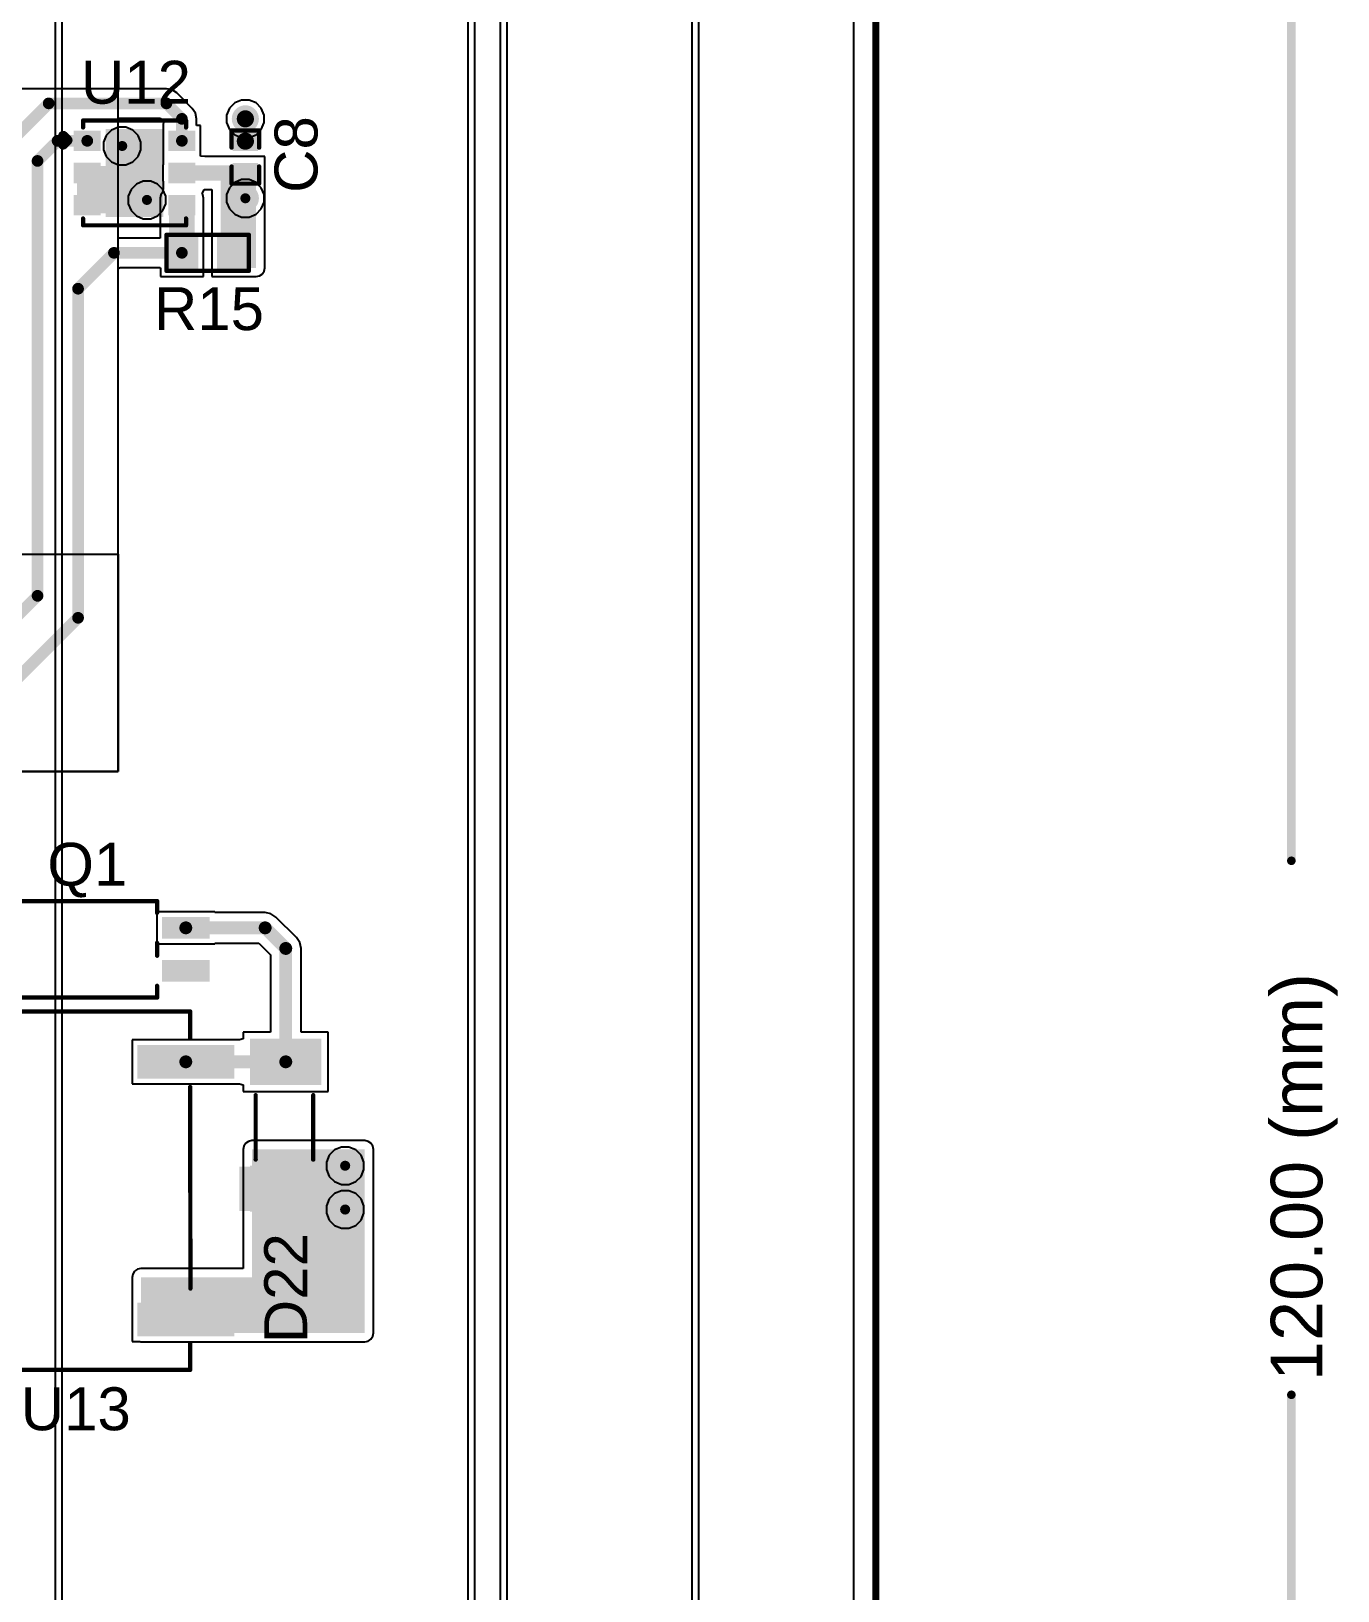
# Model space of a CAD drawing. Header units: millimetres. Extents: x 0 to 6.84, y 0 to 5.18.
# Drawn here: x 5.316 to 6.837, y 1.807 to 3.623 of the extents above; entities that cross this region are included whole.
import ezdxf

# ---------------------------------------------------------------- set-up
doc = ezdxf.new("R2010")
doc.units = ezdxf.units.MM
doc.header["$MEASUREMENT"] = 0
for name, color, linetype in [('BottomLayer', 5, 'Continuous'), ('BottomSolder', 6, 'Continuous'), ('Mechanical2', 216, 'Continuous'), ('TopLayer', 1, 'Continuous'), ('TopOverlay', 2, 'Continuous'), ('TopPaste', 8, 'Continuous'), ('TopSolder', 216, 'Continuous'), ('ViaHoleLayer', 16, 'Continuous')]:
    doc.layers.add(name, color=color, linetype=linetype)
doc.styles.add('Arial', font='', dxfattribs={"height": 0.2})
doc.styles.get('Arial').set_extended_font_data('Arial')

# ---------------------------------------------------------------- blocks, each defined once
blk = doc.blocks.new('G6L_1FDC12_4')
at = {"layer": 'TopLayer'}
for points in [[(0.0803, 0.1343), (0.0803, 0.1657), (0.185, 0.1657), (0.185, 0.1343)], [(-0.185, 0.0343), (-0.185, 0.0657), (-0.0803, 0.0657), (-0.0803, 0.0343)], [(-0.185, -0.1657), (-0.185, -0.1343), (-0.0803, -0.1343), (-0.0803, -0.1657)], [(0.0803, -0.1657), (0.0803, -0.1343), (0.185, -0.1343), (0.185, -0.1657)]]:
    blk.add_hatch(color=1, dxfattribs=at).paths.add_polyline_path(points)
at = {"layer": 'TopPaste'}
for points in [[(0.0803, 0.1343), (0.0803, 0.1657), (0.185, 0.1657), (0.185, 0.1343)], [(-0.185, 0.0343), (-0.185, 0.0657), (-0.0803, 0.0657), (-0.0803, 0.0343)], [(-0.185, -0.1657), (-0.185, -0.1343), (-0.0803, -0.1343), (-0.0803, -0.1657)], [(0.0803, -0.1657), (0.0803, -0.1343), (0.185, -0.1343), (0.185, -0.1657)]]:
    blk.add_hatch(color=8, dxfattribs=at).paths.add_polyline_path(points)
at = {"layer": 'TopSolder'}
for points in [[(0.0763, 0.1303), (0.0763, 0.1697), (0.189, 0.1697), (0.189, 0.1303)], [(-0.189, 0.0303), (-0.189, 0.0697), (-0.0763, 0.0697), (-0.0763, 0.0303)], [(-0.189, -0.1697), (-0.189, -0.1303), (-0.0763, -0.1303), (-0.0763, -0.1697)], [(0.0763, -0.1697), (0.0763, -0.1303), (0.189, -0.1303), (0.189, -0.1697)]]:
    blk.add_hatch(color=216, dxfattribs=at).paths.add_polyline_path(points)
at = {"layer": 'TopOverlay', "const_width": 0.005}
for points in [[(-0.1378, 0.2087), (0.1378, 0.2087)], [(-0.1378, 0.0792), (-0.1378, 0.2087)], [(0.1378, 0.1778), (0.1378, 0.2087)], [(0.1378, 0.1208), (0.138, -0.114)], [(-0.1378, -0.1087), (-0.1378, 0.0208)], [(-0.1378, -0.2087), (-0.1378, -0.1778)], [(0.1378, -0.2087), (0.1378, -0.1778)], [(-0.1378, -0.2087), (0.1378, -0.2087)]]:
    blk.add_lwpolyline(points, dxfattribs=at)
at = {"layer": 'TopOverlay', "const_width": 0.0025}
for points in [[(-0.139, 0.2087, 1), (-0.1365, 0.2087, 1)], [(-0.139, 0.2087, 1), (-0.1365, 0.2087, 1)], [(0.1365, 0.2087, 1), (0.139, 0.2087, 1)], [(0.1365, 0.2087, 1), (0.139, 0.2087, 1)], [(0.1365, 0.1778, 1), (0.139, 0.1778, 1)], [(0.1365, 0.1208, 1), (0.139, 0.1208, 1)], [(-0.139, 0.0792, 1), (-0.1365, 0.0792, 1)], [(-0.139, 0.0208, 1), (-0.1365, 0.0208, 1)], [(-0.139, -0.1087, 1), (-0.1365, -0.1087, 1)], [(0.1368, -0.114, 1), (0.1393, -0.114, 1)], [(-0.139, -0.1778, 1), (-0.1365, -0.1778, 1)], [(0.1365, -0.1778, 1), (0.139, -0.1778, 1)], [(-0.139, -0.2087, 1), (-0.1365, -0.2087, 1)], [(-0.139, -0.2087, 1), (-0.1365, -0.2087, 1)], [(0.1365, -0.2087, 1), (0.139, -0.2087, 1)], [(0.1365, -0.2087, 1), (0.139, -0.2087, 1)]]:
    blk.add_lwpolyline(points, format="xyb", close=True, dxfattribs=at)
blk = doc.blocks.new('HDC2021DEBT_5')
at = {"layer": 'TopLayer'}
for points in [[(-0.0669, 0.0453), (-0.0433, 0.0453), (-0.0433, 0.0295), (-0.0669, 0.0295)], [(-0.0295, 0.0472), (0.0295, 0.0472), (0.0295, -0.0472), (-0.0295, -0.0472)], [(0.0433, 0.0453), (0.0669, 0.0453), (0.0669, 0.0295), (0.0433, 0.0295)], [(-0.0669, 0.0079), (-0.0433, 0.0079), (-0.0433, -0.0079), (-0.0669, -0.0079)], [(0.0433, 0.0079), (0.0669, 0.0079), (0.0669, -0.0079), (0.0433, -0.0079)], [(-0.0669, -0.0295), (-0.0433, -0.0295), (-0.0433, -0.0453), (-0.0669, -0.0453)], [(0.0433, -0.0295), (0.0669, -0.0295), (0.0669, -0.0453), (0.0433, -0.0453)]]:
    blk.add_hatch(color=1, dxfattribs=at).paths.add_polyline_path(points)
at = {"layer": 'TopPaste'}
for points in [[(-0.0669, 0.0453), (-0.0433, 0.0453), (-0.0433, 0.0295), (-0.0669, 0.0295)], [(-0.0295, 0.0472), (0.0295, 0.0472), (0.0295, -0.0472), (-0.0295, -0.0472)], [(0.0433, 0.0453), (0.0669, 0.0453), (0.0669, 0.0295), (0.0433, 0.0295)], [(-0.0669, 0.0079), (-0.0433, 0.0079), (-0.0433, -0.0079), (-0.0669, -0.0079)], [(0.0433, 0.0079), (0.0669, 0.0079), (0.0669, -0.0079), (0.0433, -0.0079)], [(-0.0669, -0.0295), (-0.0433, -0.0295), (-0.0433, -0.0453), (-0.0669, -0.0453)], [(0.0433, -0.0295), (0.0669, -0.0295), (0.0669, -0.0453), (0.0433, -0.0453)]]:
    blk.add_hatch(color=8, dxfattribs=at).paths.add_polyline_path(points)
at = {"layer": 'TopSolder'}
for points in [[(-0.0709, 0.0493), (-0.0393, 0.0493), (-0.0393, 0.0255), (-0.0709, 0.0255)], [(-0.0335, 0.0512), (0.0335, 0.0512), (0.0335, -0.0512), (-0.0335, -0.0512)], [(0.0393, 0.0493), (0.0709, 0.0493), (0.0709, 0.0255), (0.0393, 0.0255)], [(-0.0709, 0.0119), (-0.0393, 0.0119), (-0.0393, -0.0119), (-0.0709, -0.0119)], [(0.0393, 0.0119), (0.0709, 0.0119), (0.0709, -0.0119), (0.0393, -0.0119)], [(-0.0709, -0.0255), (-0.0393, -0.0255), (-0.0393, -0.0493), (-0.0709, -0.0493)], [(0.0393, -0.0255), (0.0709, -0.0255), (0.0709, -0.0493), (0.0393, -0.0493)]]:
    blk.add_hatch(color=216, dxfattribs=at).paths.add_polyline_path(points)
at = {"layer": 'TopOverlay'}
for points, const_width in [([(-0.06, 0.061), (0.06, 0.061)], 0.005), ([(-0.06, 0.053), (-0.06, 0.061)], 0.005), ([(0.06, 0.053), (0.06, 0.061)], 0.005), ([(-0.0831, 0.0431), (-0.0781, 0.0381)], 0.0118), ([(-0.0831, 0.0331), (-0.0831, 0.0431)], 0.0118), ([(-0.0831, 0.0331), (-0.0781, 0.0381)], 0.0118), ([(-0.06, -0.061), (-0.06, -0.053)], 0.005), ([(0.06, -0.061), (0.06, -0.053)], 0.005), ([(-0.06, -0.061), (0.06, -0.061)], 0.005)]:
    blk.add_lwpolyline(points, dxfattribs=dict(at, const_width=const_width))
for points, const_width in [([(-0.0612, 0.061, 1), (-0.0587, 0.061, 1)], 0.0025), ([(-0.0612, 0.061, 1), (-0.0587, 0.061, 1)], 0.0025), ([(-0.0612, 0.053, 1), (-0.0587, 0.053, 1)], 0.0025), ([(0.0587, 0.061, 1), (0.0612, 0.061, 1)], 0.0025), ([(0.0587, 0.061, 1), (0.0612, 0.061, 1)], 0.0025), ([(0.0587, 0.053, 1), (0.0612, 0.053, 1)], 0.0025), ([(-0.0861, 0.0431, 1), (-0.0802, 0.0431, 1)], 0.00591), ([(-0.0861, 0.0431, 1), (-0.0802, 0.0431, 1)], 0.00591), ([(-0.0861, 0.0331, 1), (-0.0802, 0.0331, 1)], 0.00591), ([(-0.0861, 0.0331, 1), (-0.0802, 0.0331, 1)], 0.00591), ([(-0.0811, 0.0381, 1), (-0.0752, 0.0381, 1)], 0.00591), ([(-0.0811, 0.0381, 1), (-0.0752, 0.0381, 1)], 0.00591), ([(-0.0612, -0.053, 1), (-0.0587, -0.053, 1)], 0.0025), ([(0.0587, -0.053, 1), (0.0612, -0.053, 1)], 0.0025), ([(-0.0612, -0.061, 1), (-0.0587, -0.061, 1)], 0.0025), ([(-0.0612, -0.061, 1), (-0.0587, -0.061, 1)], 0.0025), ([(0.0587, -0.061, 1), (0.0612, -0.061, 1)], 0.0025), ([(0.0587, -0.061, 1), (0.0612, -0.061, 1)], 0.0025)]:
    blk.add_lwpolyline(points, format="xyb", close=True, dxfattribs=dict(at, const_width=const_width))
blk = doc.blocks.new('R___0603_44')
at = {"layer": 'TopLayer'}
for points in [[(-0.015, 0.0175), (-0.015, -0.0175), (-0.045, -0.0175), (-0.045, 0.0175)], [(0.045, 0.0175), (0.045, -0.0175), (0.015, -0.0175), (0.015, 0.0175)]]:
    blk.add_hatch(color=1, dxfattribs=at).paths.add_polyline_path(points)
at = {"layer": 'TopPaste'}
for points in [[(-0.015, 0.0175), (-0.015, -0.0175), (-0.045, -0.0175), (-0.045, 0.0175)], [(0.045, 0.0175), (0.045, -0.0175), (0.015, -0.0175), (0.015, 0.0175)]]:
    blk.add_hatch(color=8, dxfattribs=at).paths.add_polyline_path(points)
at = {"layer": 'TopSolder'}
for points in [[(-0.011, 0.0215), (-0.011, -0.0215), (-0.049, -0.0215), (-0.049, 0.0215)], [(0.049, 0.0215), (0.049, -0.0215), (0.011, -0.0215), (0.011, 0.0215)]]:
    blk.add_hatch(color=216, dxfattribs=at).paths.add_polyline_path(points)
at = {"layer": 'TopOverlay', "const_width": 0.005}
for points in [[(0.048, 0.021), (-0.048, 0.021)], [(-0.048, 0.021), (-0.048, -0.021)], [(0.048, 0.021), (0.048, -0.021)], [(0.048, -0.021), (-0.048, -0.021)]]:
    blk.add_lwpolyline(points, dxfattribs=at)
at = {"layer": 'TopOverlay', "const_width": 0.0025}
for points in [[(-0.04925, 0.021, 1), (-0.04675, 0.021, 1)], [(-0.04925, 0.021, 1), (-0.04675, 0.021, 1)], [(0.04675, 0.021, 1), (0.04925, 0.021, 1)], [(0.04675, 0.021, 1), (0.04925, 0.021, 1)], [(-0.04925, -0.021, 1), (-0.04675, -0.021, 1)], [(-0.04925, -0.021, 1), (-0.04675, -0.021, 1)], [(0.04675, -0.021, 1), (0.04925, -0.021, 1)], [(0.04675, -0.021, 1), (0.04925, -0.021, 1)]]:
    blk.add_lwpolyline(points, format="xyb", close=True, dxfattribs=at)
blk = doc.blocks.new('4_SOIC__0_179___4_55___W______56')
at = {"layer": 'TopLayer'}
for points in [[(-0.1518, 0.0335), (-0.1041, 0.0335), (-0.1041, 0.0165), (-0.1518, 0.0165)], [(0.1041, 0.0335), (0.1518, 0.0335), (0.1518, 0.0165), (0.1041, 0.0165)], [(-0.1518, -0.0165), (-0.1041, -0.0165), (-0.1041, -0.0335), (-0.1518, -0.0335)], [(0.1041, -0.0165), (0.1518, -0.0165), (0.1518, -0.0335), (0.1041, -0.0335)]]:
    blk.add_hatch(color=1, dxfattribs=at).paths.add_polyline_path(points)
at = {"layer": 'TopPaste'}
for points in [[(-0.1518, 0.0335), (-0.1041, 0.0335), (-0.1041, 0.0165), (-0.1518, 0.0165)], [(0.1041, 0.0335), (0.1518, 0.0335), (0.1518, 0.0165), (0.1041, 0.0165)], [(-0.1518, -0.0165), (-0.1041, -0.0165), (-0.1041, -0.0335), (-0.1518, -0.0335)], [(0.1041, -0.0165), (0.1518, -0.0165), (0.1518, -0.0335), (0.1041, -0.0335)]]:
    blk.add_hatch(color=8, dxfattribs=at).paths.add_polyline_path(points)
at = {"layer": 'TopSolder'}
for points in [[(-0.1558, 0.0375), (-0.1001, 0.0375), (-0.1001, 0.0125), (-0.1558, 0.0125)], [(0.1001, 0.0375), (0.1558, 0.0375), (0.1558, 0.0125), (0.1001, 0.0125)], [(-0.1558, -0.0125), (-0.1001, -0.0125), (-0.1001, -0.0375), (-0.1558, -0.0375)], [(0.1001, -0.0125), (0.1558, -0.0125), (0.1558, -0.0375), (0.1001, -0.0375)]]:
    blk.add_hatch(color=216, dxfattribs=at).paths.add_polyline_path(points)
at = {"layer": 'TopOverlay', "const_width": 0.005}
for points in [[(-0.0946, 0.0562), (0.0946, 0.0562)], [(-0.0946, 0.0425), (-0.0946, 0.0562)], [(0.0946, 0.0425), (0.0946, 0.0562)], [(-0.163, 0.021), (-0.163, 0.031)], [(-0.163, 0.031), (-0.158, 0.026)], [(-0.163, 0.021), (-0.158, 0.026)], [(-0.0946, -0.0075), (-0.0946, 0.0075)], [(0.0946, -0.0075), (0.0946, 0.0075)], [(-0.0946, -0.0562), (-0.0946, -0.0425)], [(-0.0946, -0.0562), (0.0946, -0.0562)], [(0.0946, -0.0562), (0.0946, -0.0425)]]:
    blk.add_lwpolyline(points, dxfattribs=at)
at = {"layer": 'TopOverlay', "const_width": 0.0025}
for points in [[(-0.0958, 0.0562, 1), (-0.0933, 0.0562, 1)], [(-0.0958, 0.0562, 1), (-0.0933, 0.0562, 1)], [(0.0933, 0.0562, 1), (0.0958, 0.0562, 1)], [(0.0933, 0.0562, 1), (0.0958, 0.0562, 1)], [(-0.0958, 0.0425, 1), (-0.0933, 0.0425, 1)], [(0.0933, 0.0425, 1), (0.0958, 0.0425, 1)], [(-0.1643, 0.031, 1), (-0.1618, 0.031, 1)], [(-0.1643, 0.031, 1), (-0.1618, 0.031, 1)], [(-0.1643, 0.021, 1), (-0.1618, 0.021, 1)], [(-0.1643, 0.021, 1), (-0.1618, 0.021, 1)], [(-0.1593, 0.026, 1), (-0.1568, 0.026, 1)], [(-0.1593, 0.026, 1), (-0.1568, 0.026, 1)], [(-0.0958, 0.0075, 1), (-0.0933, 0.0075, 1)], [(0.0933, 0.0075, 1), (0.0958, 0.0075, 1)], [(-0.0958, -0.0075, 1), (-0.0933, -0.0075, 1)], [(0.0933, -0.0075, 1), (0.0958, -0.0075, 1)], [(-0.0958, -0.0425, 1), (-0.0933, -0.0425, 1)], [(-0.0958, -0.0562, 1), (-0.0933, -0.0562, 1)], [(-0.0958, -0.0562, 1), (-0.0933, -0.0562, 1)], [(0.0933, -0.0425, 1), (0.0958, -0.0425, 1)], [(0.0933, -0.0562, 1), (0.0958, -0.0562, 1)], [(0.0933, -0.0562, 1), (0.0958, -0.0562, 1)]]:
    blk.add_lwpolyline(points, format="xyb", close=True, dxfattribs=at)
blk = doc.blocks.new('SOD_80_M___MELF_74')
at = {"layer": 'TopLayer'}
for points in [[(-0.0492, -0.0394), (-0.0984, -0.0394), (-0.0984, 0.0394), (-0.0492, 0.0394)], [(0.0984, -0.0394), (0.0492, -0.0394), (0.0492, 0.0394), (0.0984, 0.0394)]]:
    blk.add_hatch(color=1, dxfattribs=at).paths.add_polyline_path(points)
at = {"layer": 'TopOverlay'}
for points in [[(-0.1001, 0.041), (-0.0481, 0.041), (-0.0481, 0.054), (-0.1001, 0.054)], [(-0.0471, -0.028), (-0.0281, -0.028), (-0.0281, 0.031), (-0.0471, 0.031)], [(-0.1001, -0.054), (-0.0481, -0.054), (-0.0481, -0.041), (-0.1001, -0.041)]]:
    blk.add_hatch(color=2, dxfattribs=at).paths.add_polyline_path(points)
at = {"layer": 'TopPaste'}
for points in [[(-0.0492, -0.0394), (-0.0984, -0.0394), (-0.0984, 0.0394), (-0.0492, 0.0394)], [(0.0984, -0.0394), (0.0492, -0.0394), (0.0492, 0.0394), (0.0984, 0.0394)]]:
    blk.add_hatch(color=8, dxfattribs=at).paths.add_polyline_path(points)
at = {"layer": 'TopSolder'}
for points in [[(-0.047, -0.0415), (-0.1006, -0.0415), (-0.1006, 0.0415), (-0.047, 0.0415)], [(0.1006, -0.0415), (0.047, -0.0415), (0.047, 0.0415), (0.1006, 0.0415)]]:
    blk.add_hatch(color=216, dxfattribs=at).paths.add_polyline_path(points)
at = {"layer": 'TopOverlay', "const_width": 0.005}
for points in [[(-0.04, 0.035), (0.035, 0.035)], [(-0.04, -0.032), (0.035, -0.032)]]:
    blk.add_lwpolyline(points, dxfattribs=at)
at = {"layer": 'TopOverlay', "const_width": 0.0025}
for points in [[(-0.0413, 0.035, 1), (-0.0387, 0.035, 1)], [(0.0338, 0.035, 1), (0.0362, 0.035, 1)], [(-0.0413, -0.032, 1), (-0.0387, -0.032, 1)], [(0.0338, -0.032, 1), (0.0362, -0.032, 1)]]:
    blk.add_lwpolyline(points, format="xyb", close=True, dxfattribs=at)
blk = doc.blocks.new('C___0402_103')
at = {"layer": 'TopLayer'}
for points in [[(-0.0275, -0.0125), (-0.0275, 0.0125), (-0.0095, 0.0125), (-0.0095, -0.0125)], [(0.0095, -0.0125), (0.0095, 0.0125), (0.0275, 0.0125), (0.0275, -0.0125)]]:
    blk.add_hatch(color=1, dxfattribs=at).paths.add_polyline_path(points)
at = {"layer": 'TopPaste'}
for points in [[(-0.0275, -0.0125), (-0.0275, 0.0125), (-0.0095, 0.0125), (-0.0095, -0.0125)], [(0.0095, -0.0125), (0.0095, 0.0125), (0.0275, 0.0125), (0.0275, -0.0125)]]:
    blk.add_hatch(color=8, dxfattribs=at).paths.add_polyline_path(points)
at = {"layer": 'TopSolder'}
for points in [[(-0.0299, -0.0149), (-0.0299, 0.0149), (-0.0071, 0.0149), (-0.0071, -0.0149)], [(0.0071, -0.0149), (0.0071, 0.0149), (0.0299, 0.0149), (0.0299, -0.0149)]]:
    blk.add_hatch(color=216, dxfattribs=at).paths.add_polyline_path(points)
at = {"layer": 'TopOverlay', "const_width": 0.005}
for points in [[(-0.031, 0.016), (-0.031, -0.016)], [(-0.031, 0.016), (-0.011, 0.016)], [(0.011, 0.016), (0.031, 0.016)], [(0.031, 0.016), (0.031, -0.016)], [(-0.031, -0.016), (-0.011, -0.016)], [(0.011, -0.016), (0.031, -0.016)]]:
    blk.add_lwpolyline(points, dxfattribs=at)
at = {"layer": 'TopOverlay', "const_width": 0.0025}
for points in [[(-0.0323, 0.016, 1), (-0.0297, 0.016, 1)], [(-0.0323, 0.016, 1), (-0.0297, 0.016, 1)], [(-0.0123, 0.016, 1), (-0.0097, 0.016, 1)], [(0.0097, 0.016, 1), (0.0123, 0.016, 1)], [(0.0297, 0.016, 1), (0.0323, 0.016, 1)], [(0.0297, 0.016, 1), (0.0323, 0.016, 1)], [(-0.0323, -0.016, 1), (-0.0297, -0.016, 1)], [(-0.0323, -0.016, 1), (-0.0297, -0.016, 1)], [(-0.0123, -0.016, 1), (-0.0097, -0.016, 1)], [(0.0097, -0.016, 1), (0.0123, -0.016, 1)], [(0.0297, -0.016, 1), (0.0323, -0.016, 1)], [(0.0297, -0.016, 1), (0.0323, -0.016, 1)]]:
    blk.add_lwpolyline(points, format="xyb", close=True, dxfattribs=at)

msp = doc.modelspace()

# ---------------------------------------------------------------- hatches: boundary and pattern name
at = {"layer": 'BottomLayer'}
h = msp.add_hatch(color=5, dxfattribs=at)
edge = h.paths.add_edge_path()
edge.add_arc((5.565, 3.521), 0.0118, 0, 360)
h = msp.add_hatch(color=5, dxfattribs=at)
edge = h.paths.add_edge_path()
edge.add_arc((5.4216, 3.4894), 0.0118, 0, 360)
h = msp.add_hatch(color=5, dxfattribs=at)
edge = h.paths.add_edge_path()
edge.add_arc((5.4504, 3.4266), 0.0118, 0, 360)
h = msp.add_hatch(color=5, dxfattribs=at)
edge = h.paths.add_edge_path()
edge.add_arc((5.565, 3.4285), 0.0118, 0, 360)
h = msp.add_hatch(color=5, dxfattribs=at)
edge = h.paths.add_edge_path()
edge.add_arc((5.6812, 2.302), 0.0118, 0, 360)
h = msp.add_hatch(color=5, dxfattribs=at)
edge = h.paths.add_edge_path()
edge.add_arc((5.6812, 2.251), 0.0118, 0, 360)
at = {"layer": 'BottomSolder'}
h = msp.add_hatch(color=6, dxfattribs=at)
edge = h.paths.add_edge_path()
edge.add_arc((5.565, 3.521), 0.0158, 0, 360)
h = msp.add_hatch(color=6, dxfattribs=at)
edge = h.paths.add_edge_path()
edge.add_arc((5.4216, 3.4894), 0.0158, 0, 360)
h = msp.add_hatch(color=6, dxfattribs=at)
edge = h.paths.add_edge_path()
edge.add_arc((5.4504, 3.4266), 0.0158, 0, 360)
h = msp.add_hatch(color=6, dxfattribs=at)
edge = h.paths.add_edge_path()
edge.add_arc((5.565, 3.4285), 0.0158, 0, 360)
h = msp.add_hatch(color=6, dxfattribs=at)
edge = h.paths.add_edge_path()
edge.add_arc((5.6812, 2.302), 0.0158, 0, 360)
h = msp.add_hatch(color=6, dxfattribs=at)
edge = h.paths.add_edge_path()
edge.add_arc((5.6812, 2.251), 0.0158, 0, 360)
at = {"layer": 'TopLayer'}
h = msp.add_hatch(color=1, dxfattribs=at)
edge = h.paths.add_edge_path()
edge.add_arc((5.565, 3.521), 0.0118, 0, 360)
h = msp.add_hatch(color=1, dxfattribs=at)
edge = h.paths.add_edge_path()
edge.add_arc((5.4216, 3.4894), 0.0118, 0, 360)
for points in [[(5.3691, 3.4108), (5.4655, 3.4108), (5.4655, 3.4659), (5.3691, 3.4659)], [(5.4793, 3.449), (5.5775, 3.449), (5.5775, 3.467), (5.4793, 3.467)], [(5.5361, 3.3475), (5.5775, 3.3475), (5.5775, 3.467), (5.5361, 3.467)], [(5.4761, 3.3475), (5.5061, 3.3475), (5.5061, 3.4285), (5.4761, 3.4285)], [(5.5726, 2.1073), (5.704, 2.1073), (5.704, 2.321), (5.5726, 2.321)], [(5.4433, 2.1073), (5.7027, 2.1073), (5.7027, 2.172), (5.4433, 2.172)]]:
    msp.add_hatch(color=1, dxfattribs=at).paths.add_polyline_path(points)
h = msp.add_hatch(color=1, dxfattribs=at)
edge = h.paths.add_edge_path()
edge.add_arc((5.4504, 3.4266), 0.0118, 0, 360)
h = msp.add_hatch(color=1, dxfattribs=at)
edge = h.paths.add_edge_path()
edge.add_arc((5.565, 3.4285), 0.0118, 0, 360)
h = msp.add_hatch(color=1, dxfattribs=at)
edge = h.paths.add_edge_path()
edge.add_arc((5.6812, 2.302), 0.0118, 0, 360)
h = msp.add_hatch(color=1, dxfattribs=at)
edge = h.paths.add_edge_path()
edge.add_arc((5.6812, 2.251), 0.0118, 0, 360)
at = {"layer": 'TopSolder'}
h = msp.add_hatch(color=216, dxfattribs=at)
edge = h.paths.add_edge_path()
edge.add_arc((5.565, 3.521), 0.0158, 0, 360)
h = msp.add_hatch(color=216, dxfattribs=at)
edge = h.paths.add_edge_path()
edge.add_arc((5.4216, 3.4894), 0.0158, 0, 360)
h = msp.add_hatch(color=216, dxfattribs=at)
edge = h.paths.add_edge_path()
edge.add_arc((5.4504, 3.4266), 0.0158, 0, 360)
h = msp.add_hatch(color=216, dxfattribs=at)
edge = h.paths.add_edge_path()
edge.add_arc((5.565, 3.4285), 0.0158, 0, 360)
h = msp.add_hatch(color=216, dxfattribs=at)
edge = h.paths.add_edge_path()
edge.add_arc((5.6812, 2.302), 0.0158, 0, 360)
h = msp.add_hatch(color=216, dxfattribs=at)
edge = h.paths.add_edge_path()
edge.add_arc((5.6812, 2.251), 0.0158, 0, 360)
at = {"layer": 'ViaHoleLayer'}
h = msp.add_hatch(color=16, dxfattribs=at)
edge = h.paths.add_edge_path()
edge.add_arc((5.565, 3.521), 0.00591, 0, 360)
h = msp.add_hatch(color=16, dxfattribs=at)
edge = h.paths.add_edge_path()
edge.add_arc((5.4216, 3.4894), 0.00591, 0, 360)
h = msp.add_hatch(color=16, dxfattribs=at)
edge = h.paths.add_edge_path()
edge.add_arc((5.4504, 3.4266), 0.00591, 0, 360)
h = msp.add_hatch(color=16, dxfattribs=at)
edge = h.paths.add_edge_path()
edge.add_arc((5.565, 3.4285), 0.00591, 0, 360)
h = msp.add_hatch(color=16, dxfattribs=at)
edge = h.paths.add_edge_path()
edge.add_arc((5.6812, 2.302), 0.00591, 0, 360)
h = msp.add_hatch(color=16, dxfattribs=at)
edge = h.paths.add_edge_path()
edge.add_arc((5.6812, 2.251), 0.00591, 0, 360)

# ---------------------------------------------------------------- linework, layer by layer
at = {"layer": 'BottomLayer'}
for p, q in [((6.273, 4.447), (6.273, 0.2145)), ((6.085, 4.347), (6.085, 1.565)), ((6.0932, 1.565), (6.0932, 4.347)), ((5.3435, 4.171), (5.3435, 1.6364)), ((5.3516, 1.6364), (5.3516, 4.1744)), ((5.8618, 4.1356), (5.8618, 1.6274)), ((5.87, 1.624), (5.87, 4.139)), ((5.824, 4.1055), (5.824, 1.68)), ((5.8322, 1.68), (5.8322, 4.1055)), ((5.5607, 3.5428), (5.5526, 3.5395)), ((5.5693, 3.5428), (5.5607, 3.5428)), ((5.5774, 3.5395), (5.5693, 3.5428)), ((5.5465, 3.5334), (5.5432, 3.5253)), ((5.5432, 3.5253), (5.5432, 3.5167)), ((5.5526, 3.5395), (5.5465, 3.5334)), ((5.5835, 3.5334), (5.5774, 3.5395)), ((5.5868, 3.5253), (5.5835, 3.5334)), ((5.5868, 3.5167), (5.5868, 3.5253)), ((5.4092, 3.5079), (5.4031, 3.5018)), ((5.4172, 3.5113), (5.4092, 3.5079)), ((5.4259, 3.5113), (5.4172, 3.5113)), ((5.4339, 3.5079), (5.4259, 3.5113)), ((5.44, 3.5018), (5.4339, 3.5079)), ((5.5432, 3.5167), (5.5465, 3.5086)), ((5.5465, 3.5086), (5.5526, 3.5025)), ((5.5774, 3.5025), (5.5835, 3.5086)), ((5.5835, 3.5086), (5.5868, 3.5167)), ((5.4031, 3.5018), (5.3997, 3.4938)), ((5.3997, 3.4938), (5.3997, 3.4851)), ((5.4434, 3.4938), (5.44, 3.5018)), ((5.4434, 3.4851), (5.4434, 3.4938)), ((5.5526, 3.5025), (5.5607, 3.4992)), ((5.5607, 3.4992), (5.5693, 3.4992)), ((5.5693, 3.4992), (5.5774, 3.5025)), ((5.3997, 3.4851), (5.4031, 3.4771)), ((5.4031, 3.4771), (5.4092, 3.471)), ((5.4092, 3.471), (5.4172, 3.4676)), ((5.4259, 3.4676), (5.4339, 3.471)), ((5.4339, 3.471), (5.44, 3.4771)), ((5.44, 3.4771), (5.4434, 3.4851)), ((5.4172, 3.4676), (5.4259, 3.4676)), ((5.432, 3.4389), (5.4286, 3.4309)), ((5.4381, 3.445), (5.432, 3.4389)), ((5.4461, 3.4484), (5.4381, 3.445)), ((5.4548, 3.4484), (5.4461, 3.4484)), ((5.4628, 3.445), (5.4548, 3.4484)), ((5.4689, 3.4389), (5.4628, 3.445)), ((5.4723, 3.4309), (5.4689, 3.4389)), ((5.5465, 3.4408), (5.5432, 3.4328)), ((5.5432, 3.4328), (5.5432, 3.4241)), ((5.5526, 3.447), (5.5465, 3.4408)), ((5.5607, 3.4503), (5.5526, 3.447)), ((5.5693, 3.4503), (5.5607, 3.4503)), ((5.5774, 3.447), (5.5693, 3.4503)), ((5.5835, 3.4408), (5.5774, 3.447)), ((5.5868, 3.4328), (5.5835, 3.4408)), ((5.5868, 3.4241), (5.5868, 3.4328)), ((5.4286, 3.4309), (5.4286, 3.4222)), ((5.4286, 3.4222), (5.432, 3.4142)), ((5.432, 3.4142), (5.4381, 3.4081)), ((5.4628, 3.4081), (5.4689, 3.4142)), ((5.4689, 3.4142), (5.4723, 3.4222)), ((5.4723, 3.4222), (5.4723, 3.4309)), ((5.5432, 3.4241), (5.5465, 3.4161)), ((5.5465, 3.4161), (5.5526, 3.41)), ((5.5774, 3.41), (5.5835, 3.4161)), ((5.5835, 3.4161), (5.5868, 3.4241)), ((5.4381, 3.4081), (5.4461, 3.4047)), ((5.4461, 3.4047), (5.4548, 3.4047)), ((5.4548, 3.4047), (5.4628, 3.4081)), ((5.5526, 3.41), (5.5607, 3.4067)), ((5.5607, 3.4067), (5.5693, 3.4067)), ((5.5693, 3.4067), (5.5774, 3.41)), ((5.6627, 2.3144), (5.6594, 2.3063)), ((5.6688, 2.3205), (5.6627, 2.3144)), ((5.6768, 2.3238), (5.6688, 2.3205)), ((5.6855, 2.3238), (5.6768, 2.3238)), ((5.6935, 2.3205), (5.6855, 2.3238)), ((5.6997, 2.3144), (5.6935, 2.3205)), ((5.703, 2.3063), (5.6997, 2.3144)), ((5.6594, 2.3063), (5.6594, 2.2977)), ((5.6594, 2.2977), (5.6627, 2.2896)), ((5.6627, 2.2896), (5.6688, 2.2835)), ((5.6935, 2.2835), (5.6997, 2.2896)), ((5.6997, 2.2896), (5.703, 2.2977)), ((5.703, 2.2977), (5.703, 2.3063)), ((5.6688, 2.2835), (5.6768, 2.2802)), ((5.6768, 2.2728), (5.6688, 2.2695)), ((5.6768, 2.2802), (5.6855, 2.2802)), ((5.6855, 2.2728), (5.6768, 2.2728)), ((5.6855, 2.2802), (5.6935, 2.2835)), ((5.6935, 2.2695), (5.6855, 2.2728)), ((5.6627, 2.2634), (5.6594, 2.2553)), ((5.6594, 2.2553), (5.6594, 2.2467)), ((5.6688, 2.2695), (5.6627, 2.2634)), ((5.6997, 2.2634), (5.6935, 2.2695)), ((5.703, 2.2553), (5.6997, 2.2634)), ((5.703, 2.2467), (5.703, 2.2553)), ((5.6594, 2.2467), (5.6627, 2.2386)), ((5.6627, 2.2386), (5.6688, 2.2325)), ((5.6935, 2.2325), (5.6997, 2.2386)), ((5.6997, 2.2386), (5.703, 2.2467)), ((5.6688, 2.2325), (5.6768, 2.2292)), ((5.6768, 2.2292), (5.6855, 2.2292)), ((5.6855, 2.2292), (5.6935, 2.2325))]:
    msp.add_line(p, q, dxfattribs=at)
at = {"layer": 'Mechanical2'}
for points, const_width in [([(6.2992, 0), (6.2992, 4.7244)], 0.008), ([(6.783, 2.6571), (6.783, 4.7244)], 0.01), ([(6.783, 0), (6.783, 2.0353)], 0.01)]:
    msp.add_lwpolyline(points, dxfattribs=dict(at, const_width=const_width))
at = {"layer": 'Mechanical2', "const_width": 0.005}
for points in [[(6.7805, 2.6571, 1), (6.7855, 2.6571, 1)], [(6.7805, 2.0353, 1), (6.7855, 2.0353, 1)]]:
    msp.add_lwpolyline(points, format="xyb", close=True, dxfattribs=at)
at = {"layer": 'TopLayer'}
for p, q in [((6.273, 4.445), (6.273, 0.301)), ((5.417, 3.5561), (5.25, 3.5561)), ((5.4731, 3.5561), (5.25, 3.5561)), ((5.417, 2.7609), (5.417, 3.5561)), ((5.4797, 3.5548), (5.4731, 3.5561)), ((5.4852, 3.5511), (5.4797, 3.5548)), ((5.5032, 3.5331), (5.4852, 3.5511)), ((5.5069, 3.5276), (5.5032, 3.5331)), ((5.5082, 3.521), (5.5069, 3.5276)), ((5.417, 3.3821), (5.417, 3.5219)), ((5.417, 3.5219), (5.466, 3.5219)), ((5.466, 3.5219), (5.4696, 3.5183)), ((5.4696, 3.5183), (5.4693, 3.5133)), ((5.4693, 3.5133), (5.4693, 3.5133)), ((5.4693, 3.5133), (5.4693, 3.4809)), ((5.5082, 3.5133), (5.5082, 3.521)), ((5.5129, 3.5133), (5.5082, 3.5133)), ((5.5129, 3.4822), (5.5129, 3.5133)), ((5.4693, 3.4809), (5.4693, 3.4775)), ((5.4693, 3.4775), (5.4693, 3.468)), ((5.5129, 3.4775), (5.5129, 3.4822)), ((5.5178, 3.4772), (5.5129, 3.4775)), ((5.5775, 3.4772), (5.5178, 3.4772)), ((5.5785, 3.477), (5.5775, 3.4772)), ((5.5875, 3.477), (5.5785, 3.477)), ((5.5875, 3.468), (5.5875, 3.477)), ((5.4693, 3.468), (5.4691, 3.467)), ((5.4691, 3.467), (5.4691, 3.449)), ((5.5877, 3.467), (5.5875, 3.468)), ((5.5877, 3.3475), (5.5877, 3.467)), ((5.4667, 3.4324), (5.4659, 3.4285)), ((5.4687, 3.4354), (5.4667, 3.4324)), ((5.4693, 3.4397), (5.4687, 3.4354)), ((5.4691, 3.449), (5.4693, 3.448)), ((5.4693, 3.448), (5.4693, 3.4403)), ((5.4693, 3.4403), (5.4693, 3.4397)), ((5.5146, 3.4338), (5.5169, 3.4387)), ((5.5155, 3.4324), (5.5146, 3.4338)), ((5.5163, 3.4285), (5.5155, 3.4324)), ((5.5169, 3.4387), (5.5178, 3.4388)), ((5.5178, 3.4388), (5.5259, 3.4388)), ((5.5259, 3.4388), (5.5259, 3.3475)), ((5.4659, 3.4285), (5.4659, 3.3821)), ((5.5163, 3.3475), (5.5163, 3.4285)), ((5.4659, 3.3821), (5.417, 3.3821)), ((5.417, 3.3458), (5.4191, 3.3479)), ((5.417, 2.7609), (5.417, 3.3458)), ((5.4191, 3.3479), (5.4659, 3.3479)), ((5.4659, 3.3479), (5.4659, 3.3475)), ((5.4659, 3.3475), (5.4661, 3.3465)), ((5.4661, 3.3465), (5.4661, 3.3375)), ((5.5161, 3.3465), (5.5163, 3.3475)), ((5.5161, 3.3375), (5.5161, 3.3465)), ((5.5259, 3.3475), (5.5261, 3.3465)), ((5.5261, 3.3465), (5.5261, 3.3375)), ((5.5847, 3.3403), (5.5869, 3.3436)), ((5.5869, 3.3436), (5.5877, 3.3475)), ((5.4661, 3.3375), (5.4751, 3.3375)), ((5.4751, 3.3375), (5.4761, 3.3373)), ((5.4761, 3.3373), (5.5061, 3.3373)), ((5.5061, 3.3373), (5.5071, 3.3375)), ((5.5071, 3.3375), (5.5161, 3.3375)), ((5.5261, 3.3375), (5.5351, 3.3375)), ((5.5351, 3.3375), (5.5361, 3.3373)), ((5.5361, 3.3373), (5.5775, 3.3373)), ((5.5775, 3.3373), (5.5814, 3.3381)), ((5.5814, 3.3381), (5.5847, 3.3403)), ((0.727, 3.014), (5.417, 3.014)), ((5.417, 3.014), (5.417, 2.7609)), ((5.417, 2.7609), (0.727, 2.7609)), ((0.7331, 2.7609), (5.417, 2.7609)), ((5.25, 2.7609), (5.417, 2.7609)), ((5.5295, 2.5975), (5.4618, 2.5975)), ((5.4618, 2.5975), (5.4618, 2.5605)), ((5.5295, 2.5968), (5.5295, 2.5975)), ((5.588, 2.5968), (5.5295, 2.5968)), ((5.5948, 2.5955), (5.588, 2.5968)), ((5.6006, 2.5916), (5.5948, 2.5955)), ((5.6246, 2.5676), (5.6006, 2.5916)), ((5.5295, 2.5605), (5.5295, 2.5612)), ((5.5295, 2.5612), (5.5806, 2.5612)), ((5.5806, 2.5612), (5.5942, 2.5476)), ((5.6285, 2.5618), (5.6246, 2.5676)), ((5.6246, 2.5676), (5.6246, 2.5676)), ((5.6298, 2.555), (5.6285, 2.5618)), ((5.4618, 2.5605), (5.5295, 2.5605)), ((5.5942, 2.5476), (5.5942, 2.4576)), ((5.6298, 2.4576), (5.6298, 2.555)), ((5.5942, 2.4576), (5.5626, 2.4576)), ((5.5626, 2.4576), (5.5626, 2.4497)), ((5.6614, 2.4576), (5.6298, 2.4576)), ((5.6614, 2.3884), (5.6614, 2.4576)), ((5.558, 2.4487), (5.4333, 2.4487)), ((5.4333, 2.4487), (5.4333, 2.3973)), ((5.5626, 2.4497), (5.558, 2.4487)), ((5.558, 2.4487), (5.558, 2.4487)), ((5.4333, 2.3973), (5.558, 2.3973)), ((5.558, 2.3973), (5.558, 2.3973)), ((5.558, 2.3973), (5.5626, 2.3963)), ((5.5626, 2.3963), (5.5626, 2.3884)), ((5.5626, 2.3884), (5.6614, 2.3884)), ((5.5632, 2.3249), (5.5624, 2.321)), ((5.5654, 2.3282), (5.5632, 2.3249)), ((5.5687, 2.3304), (5.5654, 2.3282)), ((5.5726, 2.3312), (5.5687, 2.3304)), ((5.704, 2.3312), (5.5726, 2.3312)), ((5.7079, 2.3304), (5.704, 2.3312)), ((5.7112, 2.3282), (5.7079, 2.3304)), ((5.7134, 2.3249), (5.7112, 2.3282)), ((5.7142, 2.321), (5.7134, 2.3249)), ((5.5624, 2.321), (5.5624, 2.1822)), ((5.7142, 2.1073), (5.7142, 2.321)), ((5.4394, 2.1814), (5.4361, 2.1792)), ((5.4433, 2.1822), (5.4394, 2.1814)), ((5.5624, 2.1822), (5.4433, 2.1822)), ((5.4339, 2.1759), (5.4331, 2.172)), ((5.4331, 2.172), (5.4331, 2.1073)), ((5.4361, 2.1792), (5.4339, 2.1759)), ((5.4331, 2.1073), (5.4333, 2.1063)), ((5.7134, 2.1034), (5.7142, 2.1073)), ((5.4333, 2.1063), (5.4333, 2.0973)), ((5.4333, 2.0973), (5.4423, 2.0973)), ((5.4423, 2.0973), (5.4433, 2.0971)), ((5.4433, 2.0971), (5.704, 2.0971)), ((5.704, 2.0971), (5.7079, 2.0978)), ((5.7079, 2.0978), (5.7112, 2.1)), ((5.7112, 2.1), (5.7134, 2.1034))]:
    msp.add_line(p, q, dxfattribs=at)
for points, const_width in [([(5.288, 3.491), (5.336, 3.539)], 0.0136), ([(5.336, 3.539), (5.4731, 3.539)], 0.0136), ([(5.4731, 3.539), (5.4911, 3.521)], 0.0136), ([(5.4911, 3.4954), (5.4911, 3.521)], 0.0136), ([(5.565, 3.495), (5.565, 3.521)], 0.02), ([(5.323, 3.472), (5.3464, 3.4954)], 0.0136), ([(5.3464, 3.4954), (5.3809, 3.4954)], 0.0136), ([(5.323, 2.9656), (5.323, 3.472)], 0.0136), ([(5.3702, 3.3232), (5.412, 3.365)], 0.0136), ([(5.412, 3.365), (5.4911, 3.365)], 0.0136), ([(5.3702, 2.94), (5.3702, 3.3232)], 0.0136), ([(5.2114, 2.854), (5.323, 2.9656)], 0.0136), ([(5.2272, 2.797), (5.3702, 2.94)], 0.0136), ([(5.4957, 2.579), (5.588, 2.579)], 0.015), ([(5.588, 2.579), (5.612, 2.555)], 0.015), ([(5.612, 2.423), (5.612, 2.555)], 0.015), ([(5.4957, 2.423), (5.612, 2.423)], 0.015)]:
    msp.add_lwpolyline(points, dxfattribs=dict(at, const_width=const_width))
for points, const_width in [([(5.3326, 3.539, 1), (5.3394, 3.539, 1)], 0.0068), ([(5.3326, 3.539, 1), (5.3394, 3.539, 1)], 0.0068), ([(5.4697, 3.539, 1), (5.4765, 3.539, 1)], 0.0068), ([(5.4697, 3.539, 1), (5.4765, 3.539, 1)], 0.0068), ([(5.4877, 3.521, 1), (5.4945, 3.521, 1)], 0.0068), ([(5.4877, 3.521, 1), (5.4945, 3.521, 1)], 0.0068), ([(5.56, 3.521, 1), (5.57, 3.521, 1)], 0.01), ([(5.56, 3.495, 1), (5.57, 3.495, 1)], 0.01), ([(5.343, 3.4954, 1), (5.3498, 3.4954, 1)], 0.0068), ([(5.343, 3.4954, 1), (5.3498, 3.4954, 1)], 0.0068), ([(5.3775, 3.4954, 1), (5.3843, 3.4954, 1)], 0.0068), ([(5.4877, 3.4954, 1), (5.4945, 3.4954, 1)], 0.0068), ([(5.3196, 3.472, 1), (5.3264, 3.472, 1)], 0.0068), ([(5.3196, 3.472, 1), (5.3264, 3.472, 1)], 0.0068), ([(5.4086, 3.365, 1), (5.4154, 3.365, 1)], 0.0068), ([(5.4086, 3.365, 1), (5.4154, 3.365, 1)], 0.0068), ([(5.4877, 3.365, 1), (5.4945, 3.365, 1)], 0.0068), ([(5.3668, 3.3232, 1), (5.3736, 3.3232, 1)], 0.0068), ([(5.3668, 3.3232, 1), (5.3736, 3.3232, 1)], 0.0068), ([(5.3196, 2.9656, 1), (5.3264, 2.9656, 1)], 0.0068), ([(5.3196, 2.9656, 1), (5.3264, 2.9656, 1)], 0.0068), ([(5.3668, 2.94, 1), (5.3736, 2.94, 1)], 0.0068), ([(5.3668, 2.94, 1), (5.3736, 2.94, 1)], 0.0068), ([(5.4919, 2.579, 1), (5.4994, 2.579, 1)], 0.0075), ([(5.5843, 2.579, 1), (5.5918, 2.579, 1)], 0.0075), ([(5.5843, 2.579, 1), (5.5918, 2.579, 1)], 0.0075), ([(5.6083, 2.555, 1), (5.6158, 2.555, 1)], 0.0075), ([(5.6083, 2.555, 1), (5.6158, 2.555, 1)], 0.0075), ([(5.4919, 2.423, 1), (5.4994, 2.423, 1)], 0.0075), ([(5.6083, 2.423, 1), (5.6158, 2.423, 1)], 0.0075), ([(5.6083, 2.423, 1), (5.6158, 2.423, 1)], 0.0075)]:
    msp.add_lwpolyline(points, format="xyb", close=True, dxfattribs=dict(at, const_width=const_width))

# ---------------------------------------------------------------- block references
for name, p in [('HDC2021DEBT_5', (5.436, 3.458)), ('4_SOIC__0_179___4_55___W______56', (5.3677, 2.554)), ('G6L_1FDC12_4', (5.363, 2.273))]:
    msp.add_blockref(name, p)
for name, p, rotation in [('C___0402_103', (5.565, 3.4765), 90), ('R___0603_44', (5.5211, 3.365), 180), ('SOD_80_M___MELF_74', (5.612, 2.3492), 90)]:
    msp.add_blockref(name, p, dxfattribs=dict(rotation=rotation))

# ---------------------------------------------------------------- texts
at = {"layer": 'Mechanical2', "style": 'Arial'}
msp.add_text('120.00 (mm)', height=0.06, rotation=90, dxfattribs=at).set_placement((6.819, 2.0513))
at = {"layer": 'TopOverlay', "style": 'Arial'}
for s, p in [('U12', (5.3735, 3.5386)), ('R15', (5.4586, 3.275)), ('Q1', (5.3344, 2.628)), ('U13', (5.3035, 1.994))]:
    msp.add_text(s, height=0.05, dxfattribs=at).set_placement(p)
for s, p in [('C8', (5.649, 3.4348)), ('D22', (5.637, 2.0954))]:
    msp.add_text(s, height=0.05, rotation=90, dxfattribs=at).set_placement(p)

doc.saveas('drawing.dxf')
